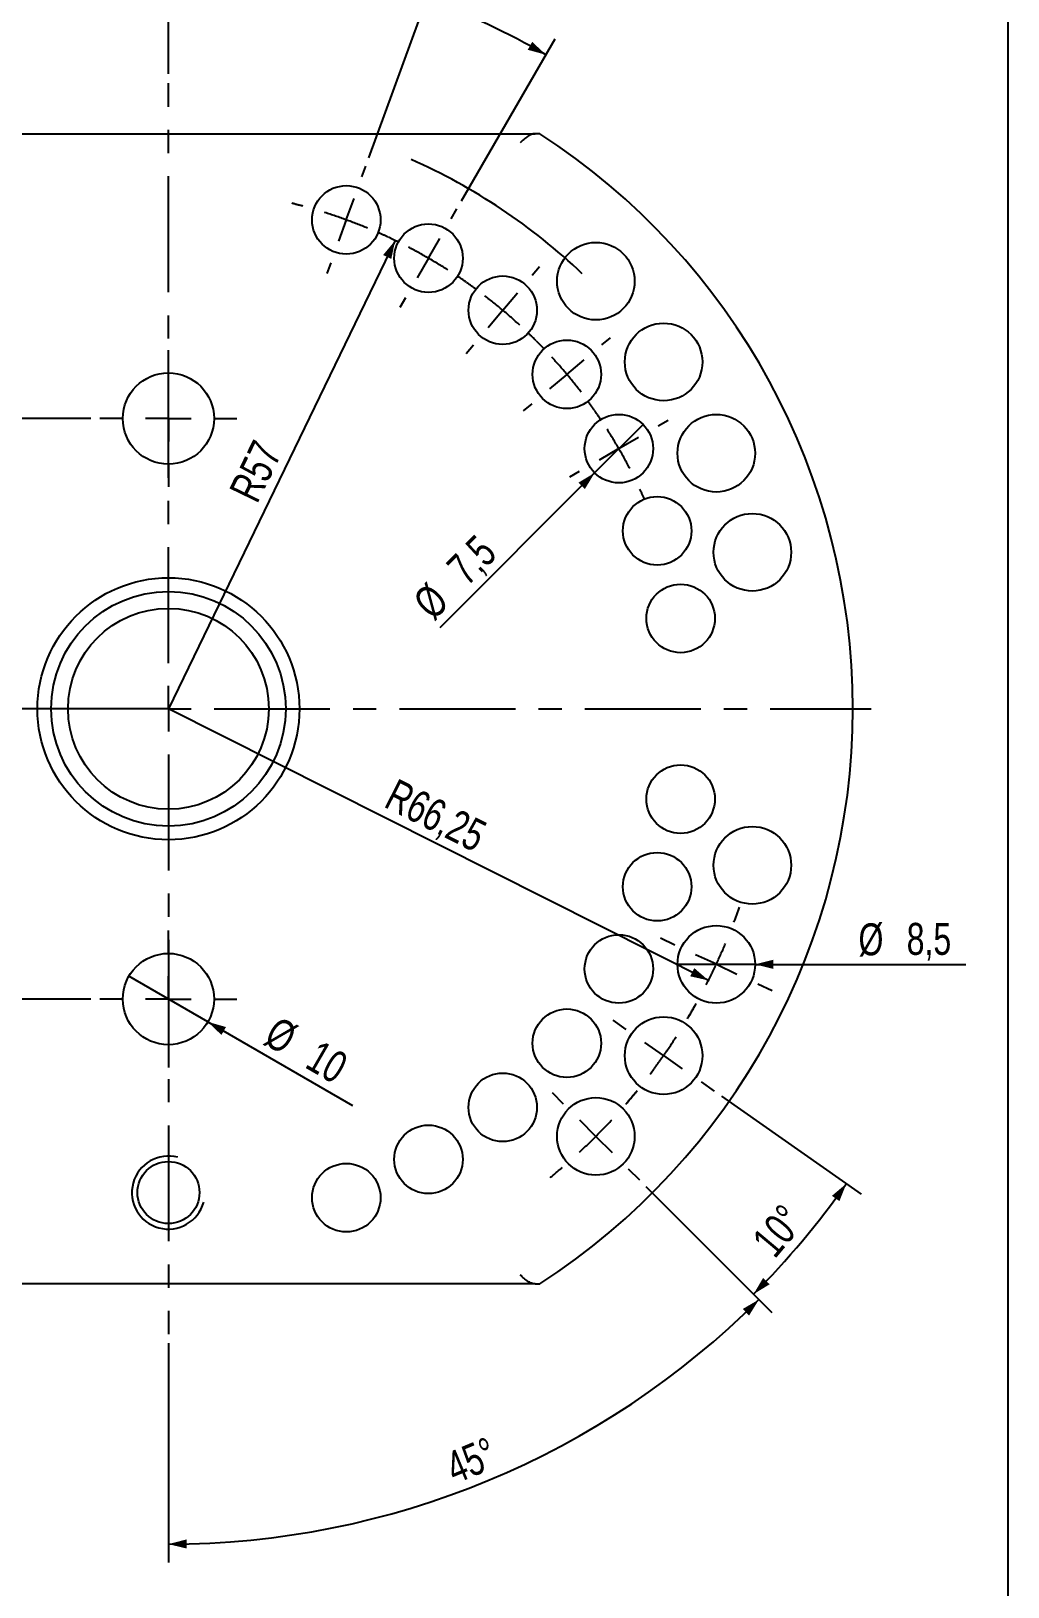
# Model space of a CAD drawing. Header units: millimetres. Extents: x 8 to 3888, y -9869 to 412.
# Drawn here: x 479 to 586, y 105.6 to 276 of the extents above; entities that cross this region are included whole.
import ezdxf

# ---------------------------------------------------------------- set-up
doc = ezdxf.new("R2010")
doc.units = ezdxf.units.MM
doc.linetypes.add('CENTERX2', pattern=[20.32, 12.7, -2.54, 2.54, -2.54])
for name, color, linetype in [('CENTERLINE', 4, 'CENTERX2'), ('DETAIL', 3, 'Continuous'), ('DIMENSIONS', 2, 'Continuous')]:
    doc.layers.add(name, color=color, linetype=linetype)
doc.layers.add('OUTLINE', color=7, linetype='Continuous', lineweight=25)
doc.styles.add('SLDTEXTSTYLE0', font='TXT', dxfattribs={"width": 0.75})
doc.dimstyles.new('SLDDIMSTYLE1', dxfattribs={"dimtxt": 3.5, "dimasz": 2, "dimexe": 0, "dimexo": 0.0625, "dimgap": 0.875, "dimtad": 1, "dimrnd": 1e-09, "dimzin": 12, "dimdsep": 46, "dimtxsty": 'SLDTEXTSTYLE0', "dimsah": 1, "dimcen": 0.09, "dimadec": 0, "dimazin": 3, "dimtfac": 1, "dimtofl": 0, "dimtmove": 0, "dimatfit": 3, "dimfxl": 0, "dimfrac": 2, "dimtolj": 1, "dimtzin": 12, "dimarcsym": 0})
doc.dimstyles.new('SLDDIMSTYLE11', dxfattribs={"dimtxt": 3.5, "dimasz": 2, "dimexe": 0, "dimexo": 0.0625, "dimgap": 0.875, "dimtad": 1, "dimrnd": 1e-09, "dimzin": 12, "dimdsep": 46, "dimtxsty": 'SLDTEXTSTYLE0', "dimsah": 1, "dimcen": 0, "dimadec": 0, "dimazin": 3, "dimtfac": 1, "dimtofl": 0, "dimtmove": 0, "dimatfit": 3, "dimfxl": 0, "dimfrac": 2, "dimtolj": 1, "dimtzin": 12, "dimarcsym": 0})
doc.dimstyles.new('SLDDIMSTYLE13', dxfattribs={"dimtxt": 3.5, "dimasz": 2, "dimexe": 0, "dimexo": 0.0625, "dimgap": 0.875, "dimtad": 1, "dimrnd": 1e-09, "dimzin": 12, "dimdsep": 46, "dimtxsty": 'SLDTEXTSTYLE0', "dimblk1": 'NONE', "dimsah": 1, "dimcen": 0, "dimadec": 0, "dimazin": 3, "dimtfac": 1, "dimtmove": 0, "dimatfit": 3, "dimldrblk": 'NONE', "dimfxl": 0, "dimfrac": 2, "dimtolj": 1, "dimtzin": 12, "dimarcsym": 0})
doc.dimstyles.new('SLDDIMSTYLE14', dxfattribs={"dimtxt": 3.5, "dimasz": 2, "dimexe": 0, "dimexo": 0.0625, "dimgap": 0.875, "dimtad": 1, "dimrnd": 1e-09, "dimzin": 12, "dimdsep": 46, "dimtxsty": 'SLDTEXTSTYLE0', "dimsah": 1, "dimcen": 0, "dimadec": 0, "dimazin": 3, "dimtfac": 1, "dimtofl": 0, "dimtmove": 0, "dimatfit": 3, "dimfxl": 0, "dimfrac": 2, "dimtolj": 1, "dimtzin": 12, "dimarcsym": 0})
doc.dimstyles.new('SLDDIMSTYLE15', dxfattribs={"dimtxt": 3.5, "dimasz": 2, "dimexe": 0, "dimexo": 0.0625, "dimgap": 0.875, "dimtad": 1, "dimrnd": 1e-09, "dimzin": 12, "dimdsep": 46, "dimtxsty": 'SLDTEXTSTYLE0', "dimblk1": 'NONE', "dimsah": 1, "dimcen": 0, "dimadec": 0, "dimazin": 3, "dimtfac": 1, "dimtmove": 0, "dimatfit": 3, "dimldrblk": 'NONE', "dimfxl": 0, "dimfrac": 2, "dimtolj": 1, "dimtzin": 12, "dimarcsym": 0})
doc.dimstyles.new('SLDDIMSTYLE16', dxfattribs={"dimtxt": 3.5, "dimasz": 2, "dimexe": 0, "dimexo": 0.0625, "dimgap": 0.875, "dimtad": 1, "dimrnd": 1e-09, "dimzin": 12, "dimdsep": 46, "dimtxsty": 'SLDTEXTSTYLE0', "dimblk1": 'NONE', "dimsah": 1, "dimcen": 0, "dimadec": 0, "dimazin": 3, "dimtfac": 1, "dimtmove": 0, "dimatfit": 3, "dimldrblk": 'NONE', "dimfxl": 0, "dimfrac": 2, "dimtolj": 1, "dimtzin": 12, "dimarcsym": 0})
doc.dimstyles.new('SLDDIMSTYLE5', dxfattribs={"dimtxt": 3.5, "dimasz": 2, "dimexe": 0, "dimexo": 0.0625, "dimgap": 0.875, "dimtad": 1, "dimdec": 1, "dimrnd": 1e-09, "dimzin": 12, "dimdsep": 46, "dimtxsty": 'SLDTEXTSTYLE0', "dimsah": 1, "dimcen": 0.09, "dimadec": 0, "dimazin": 3, "dimtfac": 1, "dimtdec": 1, "dimtofl": 0, "dimtmove": 0, "dimatfit": 3, "dimfxl": 0, "dimfrac": 2, "dimtolj": 1, "dimtzin": 12, "dimarcsym": 0})
doc.dimstyles.new('SLDDIMSTYLE6', dxfattribs={"dimtxt": 3.5, "dimasz": 2, "dimexe": 0, "dimexo": 0.0625, "dimgap": 0.875, "dimtad": 1, "dimdec": 4, "dimzin": 12, "dimdsep": 46, "dimtxsty": 'SLDTEXTSTYLE0', "dimsah": 1, "dimcen": 0.09, "dimazin": 3, "dimtfac": 1, "dimtofl": 0, "dimtmove": 0, "dimatfit": 3, "dimfxl": 0, "dimfrac": 2, "dimtolj": 1, "dimtzin": 12, "dimarcsym": 0})

# ---------------------------------------------------------------- blocks, each defined once
blk = doc.blocks.new('_D_29')
at = {"layer": 'DIMENSIONS'}
for q in [(489.67, 172.46), (514.18, 158.31)]:
    blk.add_line((498.33, 167.46), q, dxfattribs=at)
blk.add_solid([(498.33, 167.46), (499.81, 166.02), (500.31, 166.89)], dxfattribs=at)
at = {"layer": 'DIMENSIONS', "char_height": 3.5, "attachment_point": 1, "rotation": 330, "style": 'SLDTEXTSTYLE0'}
for s, insert in [('%%c', (506.02, 168.18)), ('10', (510.57, 165.56))]:
    blk.add_mtext(s, dxfattribs=dict(at, insert=insert))
blk = doc.blocks.new('_None')
blk = doc.blocks.new('_D_30')
at = {"layer": 'DIMENSIONS'}
for p, q in [((493, 201.76), (399.54, 201.76)), ((401.54, 138.76), (401.54, 201.76)), ((452.8, 138.76), (399.54, 138.76))]:
    blk.add_line(p, q, dxfattribs=at)
for points in [[(401.54, 201.76), (401.04, 199.76), (402.04, 199.76)], [(401.54, 138.76), (402.04, 140.76), (401.04, 140.76)]]:
    blk.add_solid(points, dxfattribs=at)
at = {"layer": 'DIMENSIONS', "insert": (397.03, 167.68), "char_height": 3.5, "attachment_point": 1, "rotation": 90, "style": 'SLDTEXTSTYLE0'}
blk.add_mtext('63', dxfattribs=at)
blk = doc.blocks.new('_D_31')
at = {"layer": 'DIMENSIONS'}
for p, q in [((485.5, 233.56), (407.54, 233.56)), ((409.54, 201.76), (409.54, 233.56)), ((493, 201.76), (407.54, 201.76))]:
    blk.add_line(p, q, dxfattribs=at)
for points in [[(409.54, 233.56), (409.04, 231.56), (410.04, 231.56)], [(409.54, 201.76), (410.04, 203.76), (409.04, 203.76)]]:
    blk.add_solid(points, dxfattribs=at)
at = {"layer": 'DIMENSIONS', "insert": (405.03, 213.17), "char_height": 3.5, "attachment_point": 1, "rotation": 90, "style": 'SLDTEXTSTYLE0'}
blk.add_mtext('31,8', dxfattribs=at)
blk = doc.blocks.new('_D_32')
at = {"layer": 'DIMENSIONS'}
for p, q in [((452.8, 264.76), (399.54, 264.76)), ((401.54, 201.76), (401.54, 264.76)), ((493, 201.76), (399.54, 201.76))]:
    blk.add_line(p, q, dxfattribs=at)
for points in [[(401.54, 264.76), (401.04, 262.76), (402.04, 262.76)], [(401.54, 201.76), (402.04, 203.76), (401.04, 203.76)]]:
    blk.add_solid(points, dxfattribs=at)
at = {"layer": 'DIMENSIONS', "insert": (397.03, 230.68), "char_height": 3.5, "attachment_point": 1, "rotation": 90, "style": 'SLDTEXTSTYLE0'}
blk.add_mtext('63', dxfattribs=at)
blk = doc.blocks.new('_D_33')
at = {"layer": 'DIMENSIONS'}
for p, q in [((414.76, 201.76), (407.54, 201.76)), ((409.54, 201.76), (409.54, 169.96)), ((485.5, 169.96), (407.54, 169.96))]:
    blk.add_line(p, q, dxfattribs=at)
for points in [[(409.54, 201.76), (409.04, 199.76), (410.04, 199.76)], [(409.54, 169.96), (410.04, 171.96), (409.04, 171.96)]]:
    blk.add_solid(points, dxfattribs=at)
at = {"layer": 'DIMENSIONS', "insert": (405.03, 181.33), "char_height": 3.5, "attachment_point": 1, "rotation": 90, "style": 'SLDTEXTSTYLE0'}
blk.add_mtext('31,8', dxfattribs=at)
blk = doc.blocks.new('_D_34')
at = {"layer": 'DIMENSIONS'}
blk.add_line((518.85, 253.05), (494, 201.76), dxfattribs=at)
blk.add_arc((494, 201.76), 65.79, 46.4266, 66.1633, dxfattribs=at)
blk.add_solid([(518.85, 253.05), (517.53, 251.47), (518.43, 251.04)], dxfattribs=at)
at = {"layer": 'DIMENSIONS', "insert": (500.57, 225.64), "char_height": 3.5, "attachment_point": 1, "rotation": 64.1538, "style": 'SLDTEXTSTYLE0'}
blk.add_mtext('R57', dxfattribs=at)
blk = doc.blocks.new('_D_35')
at = {"layer": 'DIMENSIONS'}
for q in [(546.02, 232.91), (523.74, 210.63)]:
    blk.add_line((540.71, 227.6), q, dxfattribs=at)
blk.add_solid([(540.71, 227.6), (538.95, 226.54), (539.65, 225.84)], dxfattribs=at)
at = {"layer": 'DIMENSIONS', "char_height": 3.5, "attachment_point": 1, "rotation": 45, "style": 'SLDTEXTSTYLE0'}
for s, insert in [('7,5', (524.26, 217.57)), ('%%c', (520.56, 213.8))]:
    blk.add_mtext(s, dxfattribs=dict(at, insert=insert))
blk = doc.blocks.new('_D_36')
at = {"layer": 'DIMENSIONS'}
for p, q in [((546.33, 149.43), (560.13, 135.63)), ((494, 132.24), (494, 108.24))]:
    blk.add_line(p, q, dxfattribs=at)
blk.add_arc((494, 201.76), 91.52, 270, 315, dxfattribs=at)
for points in [[(558.72, 137.04), (556.94, 136), (557.64, 135.29)], [(494, 110.24), (496.01, 109.76), (496, 110.76)]]:
    blk.add_solid(points, dxfattribs=at)
at = {"layer": 'DIMENSIONS', "insert": (524.05, 120.03), "char_height": 3.5, "attachment_point": 1, "rotation": 22.5, "style": 'SLDTEXTSTYLE0'}
blk.add_mtext('45°', dxfattribs=at)
blk = doc.blocks.new('_D_37')
at = {"layer": 'DIMENSIONS'}
for p, q in [((554.62, 159.31), (569.93, 148.59)), ((546.33, 149.43), (559.55, 136.21))]:
    blk.add_line(p, q, dxfattribs=at)
blk.add_arc((494, 201.76), 90.7, 315, 325, dxfattribs=at)
for points in [[(568.3, 149.74), (566.72, 148.4), (567.54, 147.82)], [(558.13, 137.63), (559.89, 138.71), (559.17, 139.4)]]:
    blk.add_solid(points, dxfattribs=at)
at = {"layer": 'DIMENSIONS', "insert": (557.76, 143.66), "char_height": 3.5, "attachment_point": 1, "rotation": 50, "style": 'SLDTEXTSTYLE0'}
blk.add_mtext('10°', dxfattribs=at)
blk = doc.blocks.new('_D_38')
at = {"layer": 'DIMENSIONS'}
blk.add_line((553.19, 172), (494, 201.76), dxfattribs=at)
blk.add_solid([(553.19, 172), (551.63, 173.35), (551.18, 172.45)], dxfattribs=at)
at = {"layer": 'DIMENSIONS', "insert": (519.05, 194.2), "char_height": 3.5, "attachment_point": 1, "rotation": 333.3114, "style": 'SLDTEXTSTYLE0'}
blk.add_mtext('R66,25', dxfattribs=at)
blk = doc.blocks.new('_D_39')
at = {"layer": 'DIMENSIONS'}
for q in [(549.8, 173.76), (581.38, 173.76)]:
    blk.add_line((558.3, 173.76), q, dxfattribs=at)
blk.add_solid([(558.3, 173.76), (560.3, 173.26), (560.3, 174.26)], dxfattribs=at)
at = {"layer": 'DIMENSIONS', "char_height": 3.5, "attachment_point": 1, "style": 'SLDTEXTSTYLE0'}
for s, insert in [('%%c', (569.63, 178.25)), ('8,5', (574.91, 178.3))]:
    blk.add_mtext(s, dxfattribs=dict(at, insert=insert))
blk = doc.blocks.new('_D_40')
at = {"layer": 'DIMENSIONS'}
for p, q in [((494, 271.3), (494, 286.06)), ((515.98, 262.13), (522.84, 280.98))]:
    blk.add_line(p, q, dxfattribs=at)
blk.add_arc((494, 201.76), 82.31, 70, 90, dxfattribs=at)
for points in [[(494, 284.06), (496, 283.54), (496.01, 284.54)], [(522.15, 279.1), (520.43, 280.23), (520.1, 279.29)]]:
    blk.add_solid(points, dxfattribs=at)
at = {"layer": 'DIMENSIONS', "insert": (505.61, 287.87), "char_height": 3.5, "attachment_point": 1, "rotation": 350, "style": 'SLDTEXTSTYLE0'}
blk.add_mtext('20°', dxfattribs=at)
blk = doc.blocks.new('_D_41')
at = {"layer": 'DIMENSIONS'}
for p, q in [((515.98, 262.13), (522.98, 281.38)), ((526.13, 257.4), (536.37, 275.14))]:
    blk.add_line(p, q, dxfattribs=at)
blk.add_arc((494, 201.76), 82.74, 60, 70, dxfattribs=at)
for points in [[(522.3, 279.5), (523.99, 278.33), (524.35, 279.27)], [(535.37, 273.41), (533.87, 274.82), (533.38, 273.95)]]:
    blk.add_solid(points, dxfattribs=at)
at = {"layer": 'DIMENSIONS', "insert": (527.69, 282.32), "char_height": 3.5, "attachment_point": 1, "rotation": 335, "style": 'SLDTEXTSTYLE0'}
blk.add_mtext('10°', dxfattribs=at)
blk = doc.blocks.new('SW_CENTERMARKSYMBOL_1')
at = {"layer": 'CENTERLINE', "color": 0}
for p, q in [((0, 5), (0, 7.5)), ((0, 0), (0, 2.5)), ((-5, 0), (-7.5, 0)), ((0, 0), (-2.5, 0)), ((0, 0), (0, -2.5)), ((0, 0), (2.5, 0)), ((5, 0), (7.5, 0)), ((0, -5), (0, -7.5))]:
    blk.add_line(p, q, dxfattribs=at)
blk = doc.blocks.new('SW_CENTERMARKSYMBOL_2')
at = {"layer": 'CENTERLINE', "color": 0}
for p, q in [((0, 5), (0, 68.55)), ((0, 0), (0, 2.5)), ((-5, 0), (-78.24, 0)), ((0, 0), (-2.5, 0)), ((0, 0), (0, -2.5)), ((0, 0), (2.5, 0)), ((5, 0), (77, 0)), ((0, -5), (0, -68.52))]:
    blk.add_line(p, q, dxfattribs=at)
blk = doc.blocks.new('SW_CENTERMARKSYMBOL_3')
at = {"layer": 'CENTERLINE', "color": 0}
for p, q in [((0, 5), (0, 7.5)), ((0, 0), (0, 2.5)), ((-5, 0), (-7.5, 0)), ((0, 0), (-2.5, 0)), ((0, 0), (0, -2.5)), ((0, 0), (2.5, 0)), ((5, 0), (7.5, 0)), ((0, -5), (0, -7.5))]:
    blk.add_line(p, q, dxfattribs=at)
blk = doc.blocks.new('SW_CENTERMARKSYMBOL_4')
at = {"layer": 'CENTERLINE', "color": 0}
for p, q in [((3.21, 3.83), (4.02, 4.79)), ((0, 0), (1.61, 1.92)), ((0, 0), (-1.61, -1.92)), ((10.86, -3.81), (11.81, -3.01)), ((-3.21, -3.83), (-4.02, -4.79)), ((7.03, -7.03), (8.94, -5.42)), ((7.03, -7.03), (5.11, -8.63)), ((3.2, -10.24), (2.24, -11.04)), ((17.05, -12.66), (18.14, -12.04)), ((12.72, -15.16), (10.56, -16.41)), ((12.72, -15.16), (14.89, -13.91)), ((8.39, -17.66), (7.31, -18.29))]:
    blk.add_line(p, q, dxfattribs=at)
for start, end in [(55.0259, 56.2824), (50, 52.513), (47.487, 50), (45.0259, 46.2824), (43.7176, 44.9741), (40, 42.513), (37.487, 40), (35.0259, 36.2824), (33.7176, 34.9741), (30, 32.513), (27.487, 30), (23.7176, 24.9741)]:
    blk.add_arc((-36.64, -43.66), 57, start, end, dxfattribs=at)
blk = doc.blocks.new('SW_CENTERMARKSYMBOL_5')
at = {"layer": 'CENTERLINE', "color": 0}
for p, q in [((8.67, 20.96), (7.08, 21.7)), ((13.2, 18.85), (10.93, 19.9)), ((13.2, 18.85), (15.46, 17.79)), ((17.73, 16.73), (19.31, 15.99)), ((3.33, 11.71), (1.89, 12.72)), ((7.42, 8.85), (5.38, 10.28)), ((7.42, 8.85), (9.47, 7.41)), ((11.52, 5.98), (12.95, 4.97)), ((-3.54, 3.54), (-4.77, 4.77)), ((0, 0), (-1.77, 1.77)), ((0, 0), (1.77, -1.77)), ((3.54, -3.54), (4.77, -4.77))]:
    blk.add_line(p, q, dxfattribs=at)
for start, end in [(339.3242, 340.8377), (335, 337.1621), (332.8379, 335), (329.1623, 330.6758), (329.3242, 330.8377), (325, 327.1621), (322.8379, 325), (319.1623, 320.6758), (319.3242, 320.8377), (315, 317.1621), (312.8379, 315), (309.1623, 310.6758)]:
    blk.add_arc((-46.85, 46.85), 66.25, start, end, dxfattribs=at)
blk = doc.blocks.new('SW_CENTERMARKSYMBOL_6')
at = {"layer": 'CENTERLINE', "color": 0}
for p, q in [((1.71, 4.7), (2.14, 5.87)), ((0, 0), (0.86, 2.35)), ((0, 0), (-0.86, -2.35)), ((11.5, 0.13), (12.13, 1.21)), ((9, -4.2), (10.25, -2.03)), ((-1.71, -4.7), (-2.14, -5.87)), ((9, -4.2), (7.75, -6.36)), ((6.5, -8.53), (5.88, -9.61))]:
    blk.add_line(p, q, dxfattribs=at)
for start, end in [(75.0259, 76.2824), (70, 72.513), (67.487, 70), (65.0259, 66.2824), (63.7176, 64.9741), (60, 62.513), (57.487, 60), (53.7176, 54.9741)]:
    blk.add_arc((-19.5, -53.56), 57, start, end, dxfattribs=at)

msp = doc.modelspace()

# ---------------------------------------------------------------- linework, layer by layer
at = {"layer": 'DETAIL'}
msp.add_arc((494.00245, 148.75653), 4, 75, 345, dxfattribs=at)
at = {"layer": 'OUTLINE'}
for p, q in [((586, 412), (586, 8)), ((453.80445, 264.75653), (534.20045, 264.75653)), ((534.20045, 138.75653), (453.80445, 138.75653))]:
    msp.add_line(p, q, dxfattribs=at)
for centre, radius in [((513.4976, 255.31901), 3.75), ((522.50245, 251.11998), 3.75), ((540.84827, 248.60236), 4.25), ((530.64134, 245.42107), 3.75), ((548.27127, 239.75597), 4.25), ((537.66698, 238.39543), 3.75), ((494.00245, 233.55653), 5), ((543.3659, 230.25653), 3.75), ((554.04534, 229.75499), 4.25), ((547.56493, 221.25168), 3.75), ((557.99504, 218.9033), 4.25), ((494.00245, 201.75653), 14.35), ((550.13649, 211.65448), 3.75), ((494.00245, 201.75653), 12.85), ((494.00245, 201.75653), 11), ((550.13649, 191.85859), 3.75), ((557.99504, 184.60977), 4.25), ((547.56493, 182.26139), 3.75), ((554.04534, 173.75807), 4.25), ((543.3659, 173.25653), 3.75), ((494.00245, 169.95653), 5), ((537.66698, 165.11764), 3.75), ((548.27127, 163.75709), 4.25), ((530.64134, 158.092), 3.75), ((540.84827, 154.91071), 4.25), ((522.50245, 152.39309), 3.75), ((494.00245, 148.75653), 3.4), ((513.4976, 148.19405), 3.75)]:
    msp.add_circle(centre, radius, dxfattribs=at)
msp.add_arc((494.00245, 201.75653), 75, 302.8598804, 57.1401196, dxfattribs=at)
for points, knots in [([(534.20045, 264.75653), (534.05976, 264.75653), (533.92354, 264.73088), (533.64771, 264.6304), (533.5092, 264.55528), (533.23421, 264.37029), (533.09413, 264.25798), (532.88672, 264.07776), (532.81767, 264.0155), (532.67856, 263.88776), (532.60741, 263.82125), (532.53815, 263.75653)], [0, 0, 0, 0, 0.25, 0.25, 0.5, 0.5, 0.75, 0.75, 0.875, 0.875, 1, 1, 1, 1]), ([(534.69643, 264.75653), (534.69643, 264.75653), (534.68338, 264.75653), (534.63443, 264.75653), (534.5982, 264.75653), (534.46353, 264.75653), (534.34008, 264.75653), (534.20045, 264.75653)], [0, 0, 0, 0, 0.25, 0.25, 0.5, 0.5, 1, 1, 1, 1]), ([(534.20045, 138.75653), (534.05976, 138.75653), (533.92354, 138.78218), (533.64771, 138.88267), (533.5092, 138.95779), (533.23421, 139.14277), (533.09413, 139.25508), (532.88672, 139.43531), (532.81767, 139.49757), (532.67856, 139.6253), (532.60741, 139.69181), (532.53815, 139.75653)], [0, 0, 0, 0, 0.25, 0.25, 0.5, 0.5, 0.75, 0.75, 0.875, 0.875, 1, 1, 1, 1]), ([(534.20045, 138.75653), (534.33958, 138.75653), (534.46406, 138.75653), (534.64283, 138.75653), (534.69643, 138.75653), (534.69643, 138.75653)], [0, 0, 0, 0, 0.5, 0.5, 1, 1, 1, 1])]:
    msp.add_open_spline(points, degree=3, knots=knots, dxfattribs=at)

# ---------------------------------------------------------------- block references
at = {"layer": 'CENTERLINE'}
for name, p in [('SW_CENTERMARKSYMBOL_2', (494.00245, 201.75653)), ('SW_CENTERMARKSYMBOL_6', (513.4976, 255.31901)), ('SW_CENTERMARKSYMBOL_4', (530.64134, 245.42107)), ('SW_CENTERMARKSYMBOL_3', (494.00245, 233.55653)), ('SW_CENTERMARKSYMBOL_5', (540.84827, 154.91071)), ('SW_CENTERMARKSYMBOL_1', (494.00245, 169.95653))]:
    msp.add_blockref(name, p, dxfattribs=at)

# ---------------------------------------------------------------- dimensions: what is measured, and where the dimension line sits
at = {"layer": 'DIMENSIONS'}
for base, line1, line2, picture, middle in [((508.2951, 282.81421), ((494.00245, 270.30162), (494.00245, 133.24111)), ((515.63522, 261.19209), (511.35997, 249.44593)), '_D_40', (508.2951, 282.81421)), ((528.9687, 276.7419), ((515.63522, 261.19209), (511.35997, 249.44593)), ((525.62745, 256.53264), (519.37745, 245.70732)), '_D_41', (528.9687, 276.7419)), ((529.02519, 117.20417), ((545.62124, 150.13774), (536.0753, 159.68368)), ((494.00245, 270.30162), (494.00245, 133.24111)), '_D_36', (529.02519, 117.20417)), ((563.479, 143.45879), ((545.62124, 150.13774), (536.0753, 159.68368)), ((553.80055, 159.88545), (542.742, 167.62874)), '_D_37', (563.479, 143.45879))]:
    dim = msp.add_angular_dim_2l(base=base, line1=line1, line2=line2, dimstyle='SLDDIMSTYLE6', dxfattribs=at)
    dim.commit()
    dim.dimension.update_dxf_attribs({"geometry": picture, "text_midpoint": middle, "dimtype": 162})
for base, p1, p2, dimstyle, picture, middle in [((401.53785, 264.75653), (494.00245, 201.75653), (453.80445, 264.75653), 'SLDDIMSTYLE1', '_D_32', (401.53785, 233.25653)), ((409.53785, 233.55653), (494.00245, 201.75653), (486.50245, 233.55653), 'SLDDIMSTYLE5', '_D_31', (409.53785, 217.65653)), ((401.53785, 201.75653), (453.80445, 138.75653), (494.00245, 201.75653), 'SLDDIMSTYLE5', '_D_30', (401.53785, 170.25653)), ((409.53785, 169.95653), (415.76401, 201.75653), (486.50245, 169.95653), 'SLDDIMSTYLE1', '_D_33', (409.53785, 185.85653))]:
    dim = msp.add_linear_dim(base=base, p1=p1, p2=p2, angle=90, dimstyle=dimstyle, dxfattribs=at)
    dim.commit()
    dim.dimension.update_dxf_attribs({"geometry": picture, "text_midpoint": middle, "dimtype": 160})
for mpoint, dimstyle, picture, middle in [((518.852, 253.05468), 'SLDDIMSTYLE14', '_D_34', (506.42723, 227.40562)), ((553.1942, 172.00088), 'SLDDIMSTYLE11', '_D_38', (523.59834, 186.87872))]:
    dim = msp.add_radius_dim(center=(494.00245, 201.75653), mpoint=mpoint, dimstyle=dimstyle, dxfattribs=at)
    dim.commit()
    dim.dimension.update_dxf_attribs({"geometry": picture, "text_midpoint": middle, "dimtype": 164})
for p1, p2, dimstyle, picture, middle in [((546.01755, 232.90818), (540.71425, 227.60488), 'SLDDIMSTYLE15', '_D_35', (527.76591, 214.65654)), ((549.79534, 173.75807), (558.29534, 173.75807), 'SLDDIMSTYLE16', '_D_39', (575.68437, 173.75808)), ((489.67232, 172.45653), (498.33258, 167.45653), 'SLDDIMSTYLE13', '_D_29', (508.4865, 161.59418))]:
    dim = msp.add_diameter_dim_2p(p1=p1, p2=p2, dimstyle=dimstyle, dxfattribs=at)
    dim.commit()
    dim.dimension.update_dxf_attribs({"geometry": picture, "text_midpoint": middle, "dimtype": 163})

doc.saveas('drawing.dxf')
